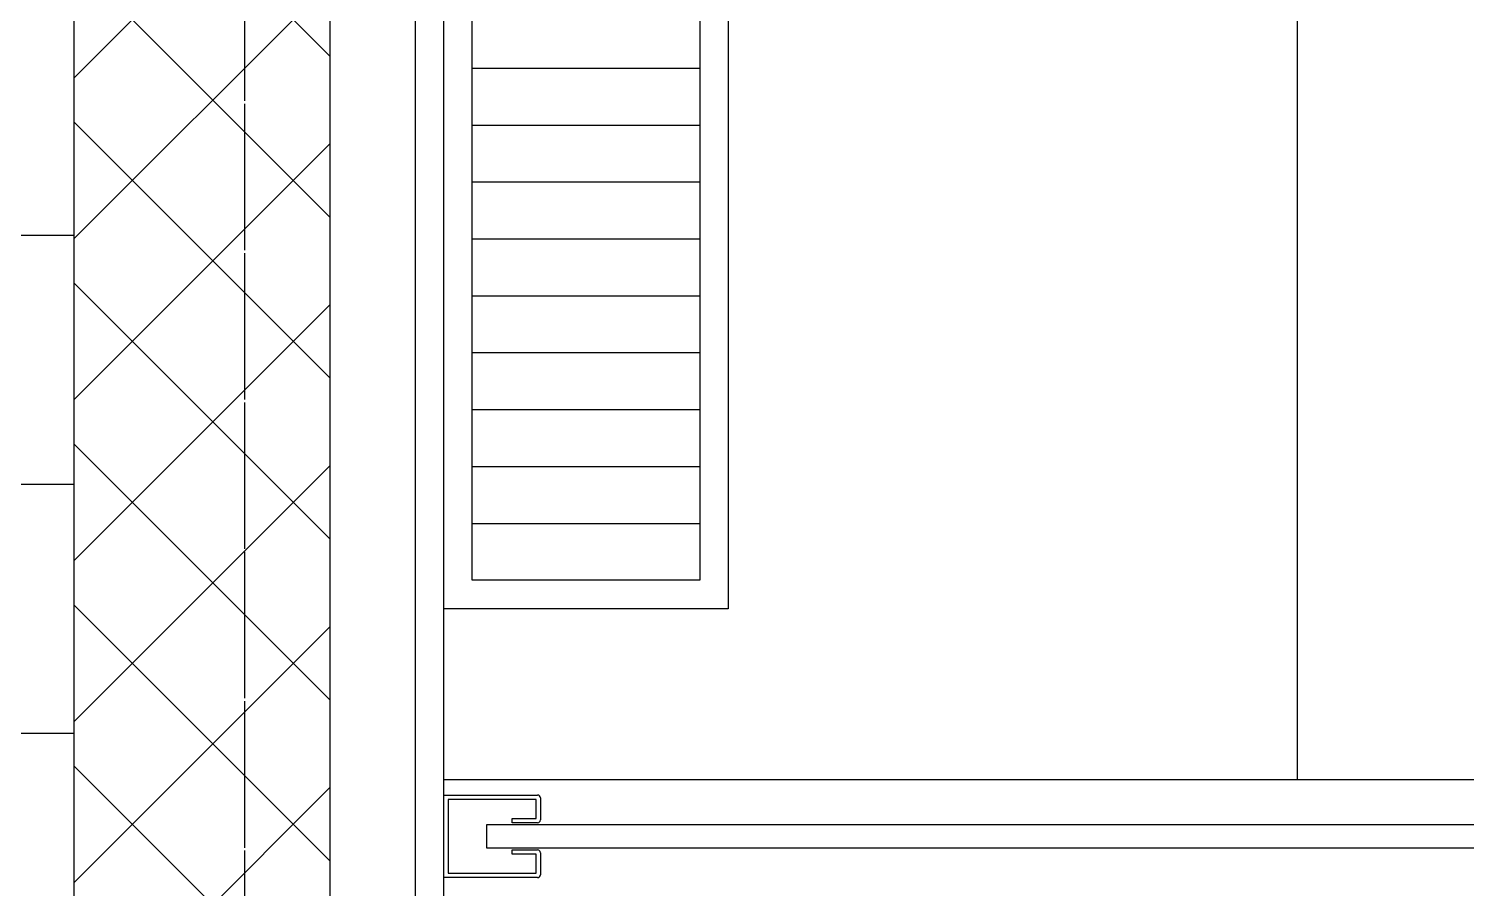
# Model space of a CAD drawing. Header units: millimetres. Extents: x 0 to 179493, y -203649 to 469211.
# Drawn here: x 150265 to 150771, y 356744 to 357046 of the extents above; entities that cross this region are included whole.
import ezdxf

# ---------------------------------------------------------------- set-up
doc = ezdxf.new("R2010")
doc.units = ezdxf.units.MM
doc.linetypes.add('X-평면도(기본형)$0$CEN', pattern=[52.5, 50, -1, 0.5, -1])
doc.linetypes.add('X-평면도(기본형)$0$HID2', pattern=[7.5, 6, -1.5])
for name, color, linetype, true_color in [('X-평면도(기본형)$0$40HAT', 9, 'Continuous', 0x808080), ('X-평면도(기본형)$0$CEN', 1, 'X-평면도(기본형)$0$CEN', 0xff0000), ('X-평면도(기본형)$0$FIN', 9, 'Continuous', 0x808080), ('X-평면도(기본형)$0$FUR', 6, 'Continuous', 0xff00ff), ('X-평면도(기본형)$0$MC', 7, 'Continuous', 0x7f7fff), ('X-평면도(기본형)$0$TIL', 5, 'Continuous', 0x0000ff), ('X-평면도(기본형)$0$UIS', 7, 'X-평면도(기본형)$0$HID2', 0x000000), ('X-평면도(기본형)$0$W2', 3, 'Continuous', 0x00ff00), ('X-평면도(기본형)$0$설비OPEN', 9, 'Continuous', 0x808080)]:
    doc.layers.add(name, color=color, linetype=linetype, true_color=true_color)

# ---------------------------------------------------------------- blocks, each defined once
blk = doc.blocks.new('X-평면도(기본형)$0$T1')
at = {"layer": 'X-평면도(기본형)$0$FUR', "color": 8, "true_color": 0x808080}
for p, q in [((10, 190), (90, 190)), ((10, 170), (90, 170)), ((10, 150), (90, 150)), ((10, 130), (90, 130)), ((10, 110), (90, 110)), ((10, 90), (90, 90)), ((10, 70), (90, 70)), ((10, 50), (90, 50)), ((10, 30), (90, 30))]:
    blk.add_line(p, q, dxfattribs=at)
at = {"layer": 'X-평면도(기본형)$0$FUR'}
for points in [[(100, 270.92), (100, 0), (0, 0), (0, 700), (100, 700), (100, 487.43)], [(90, 270.87), (90, 10), (10, 10), (10, 238.22)]]:
    blk.add_lwpolyline(points, dxfattribs=at)
blk = doc.blocks.new('X-평면도(기본형)$0$ba15002700')
at = {"layer": 'X-평면도(기본형)$0$FUR', "color": 4, "ltscale": 3, "true_color": 0x00ffff}
blk.add_line((0, -860), (1500, -860), dxfattribs=at)
at = {"layer": 'X-평면도(기본형)$0$FUR', "color": 8, "true_color": 0x808080}
for p, q in [((0, -865.5), (33, -865.5)), ((32.5, -873.75), (32.5, -867)), ((34, -866.5), (34, -874.25)), ((24, -875.25), (24, -873.75)), ((24, -873.75), (32.5, -873.75)), ((33, -875.25), (24, -875.25)), ((24, -884.75), (33, -884.75)), ((24, -886.25), (24, -884.75)), ((32.5, -886.25), (24, -886.25)), ((32.5, -893), (32.5, -886.25)), ((34, -885.75), (34, -893.5)), ((33, -894.5), (0, -894.5))]:
    blk.add_line(p, q, dxfattribs=at)
for points in [[(32.5, -867), (1.5, -867), (1.5, -893), (32.5, -893)], [(863.69, -876), (15, -876), (15, -884), (863.69, -884)]]:
    blk.add_lwpolyline(points, dxfattribs=at)
for centre, start, end in [((33, -866.5), 0, 90), ((33, -874.25), 270, 0), ((33, -885.75), 0, 90), ((33, -893.5), 270, 0)]:
    blk.add_arc(centre, 1, start, end, dxfattribs=at)
at = {"layer": 'X-평면도(기본형)$0$MC'}
blk.add_lwpolyline([(0, 0), (1500, 0), (1500, -2700), (0, -2700)], close=True, dxfattribs=at)
at = {"layer": 'X-평면도(기본형)$0$TIL'}
blk.add_line((300, -860), (300, 0), dxfattribs=at)
at = {"layer": 'X-평면도(기본형)$0$FUR'}
blk.add_blockref('X-평면도(기본형)$0$T1', (0, -800), dxfattribs=at)

msp = doc.modelspace()

# ---------------------------------------------------------------- hatches: boundary and pattern name
at = {"layer": 'X-평면도(기본형)$0$40HAT'}
h = msp.add_hatch(dxfattribs=at)
h.set_pattern_fill('H3', color=256, scale=40, style=0, pattern_type=2)
h.set_pattern_definition([(315, (-174175.336, 75338.112), (28.2842712, 28.2842712), []), (45, (-174175.336, 75338.112), (-28.2842712, 28.2842712), [])])
h.paths.add_polyline_path([(152061.28, 355692.39), (151951.28, 355692.39), (151951.28, 357682.39), (150371.28, 357682.39), (150371.28, 354902.39), (150281.28, 354902.39), (150281.28, 357772.39), (151351.28, 357772.39), (151351.28, 359122.39), (152061.28, 359122.39), (152061.28, 359012.39), (151461.28, 359012.39), (151461.28, 357792.39), (152061.28, 357792.39)], flags=0)
at = {"layer": 'X-평면도(기본형)$0$설비OPEN'}
h = msp.add_hatch(dxfattribs=at)
h.set_pattern_fill('DASH', color=256, scale=350, style=0, pattern_type=2)
h.set_pattern_definition([(0, (94206.276, 90667.386), (43.75, 43.75), [43.75, -43.75])])
h.paths.add_polyline_path([(150281.28, 354902.39), (149981.28, 354902.39), (149981.28, 359127.39), (151351.28, 359127.39), (151351.28, 357772.39), (150281.28, 357772.39)], flags=0)

# ---------------------------------------------------------------- linework, layer by layer
at = {"layer": 'X-평면도(기본형)$0$CEN'}
msp.add_line((150341.28, 357912.39), (150341.28, 354777.39), dxfattribs=at)
at = {"layer": 'X-평면도(기본형)$0$FIN'}
msp.add_line((150401.28, 357662.39), (150401.28, 354932.39), dxfattribs=at)
at = {"layer": 'X-평면도(기본형)$0$UIS'}
msp.add_lwpolyline([(155780.28, 354202.39), (156141.28, 354202.39), (156141.28, 359102.39), (152366.28, 359102.39), (152366.28, 358797.39), (150341.28, 358797.39), (150341.28, 354902.39)], dxfattribs=at)
at = {"layer": 'X-평면도(기본형)$0$W2'}
for p, q in [((150281.28, 357772.39), (150281.28, 354902.39)), ((150371.28, 357682.39), (150371.28, 354902.39))]:
    msp.add_line(p, q, dxfattribs=at)
at = {"layer": 'X-평면도(기본형)$0$설비OPEN'}
msp.add_lwpolyline([(150281.28, 354902.39), (149981.28, 354902.39), (149981.28, 359127.39), (151351.28, 359127.39), (151351.28, 357772.39), (150281.28, 357772.39)], close=True, dxfattribs=at)

# ---------------------------------------------------------------- block references
msp.add_blockref('X-평면도(기본형)$0$ba15002700', (150411.28, 357642.39))

doc.saveas('drawing.dxf')
